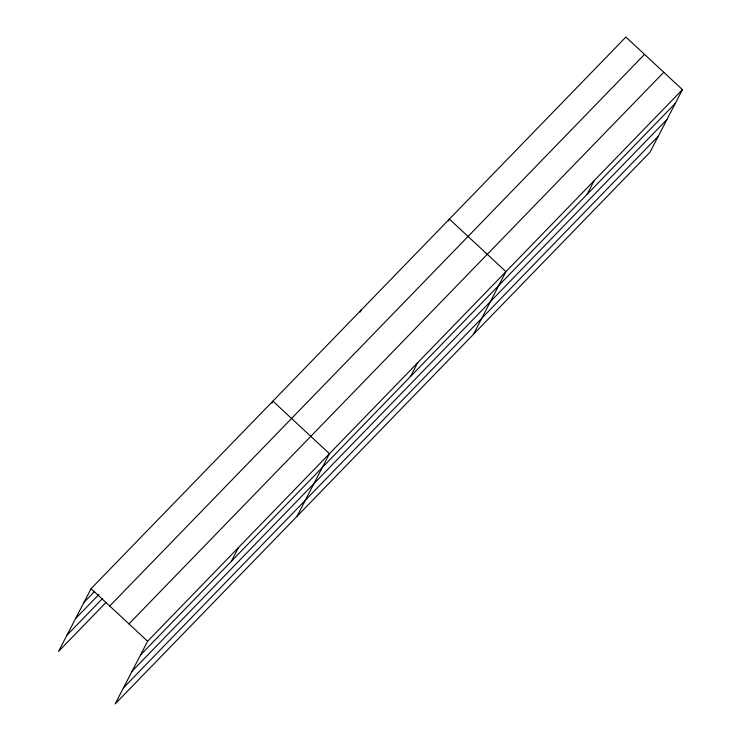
<?xml version="1.0" encoding="UTF-8"?>
<svg xmlns="http://www.w3.org/2000/svg" width="741" height="741" viewBox="0 0 741 741"><rect width="100%" height="100%" fill="white"/><g stroke="black" fill="none" stroke-linecap="round" stroke-linejoin="round"><path stroke-width="1.11" d="M682.433 89.624L147.626 641.243L115.124 703.95L649.931 152.322L682.433 89.624L625.876 37.05L91.069 588.678L58.567 651.376L106.037 602.414M271.882 403.085L272.901 401.122L329.458 453.696L296.956 516.394M360.126 312.072L361.145 310.108M231.405 561.233L238.546 547.469M448.37 221.05L449.389 219.086L505.946 271.66L473.443 334.358M410.57 376.447L417.702 362.673M587.057 194.411L594.189 180.637M83.928 602.442L94.385 591.651M75.563 618.596L98.896 594.523M66.931 635.232L102.332 598.719M109.733 606.027L644.54 54.399M128.962 623.894L663.769 72.275M140.494 655.016L675.301 103.388M132.12 671.161L666.928 119.533M123.497 687.805L658.304 136.177M91.069 588.678L147.626 641.243"/></g></svg>
